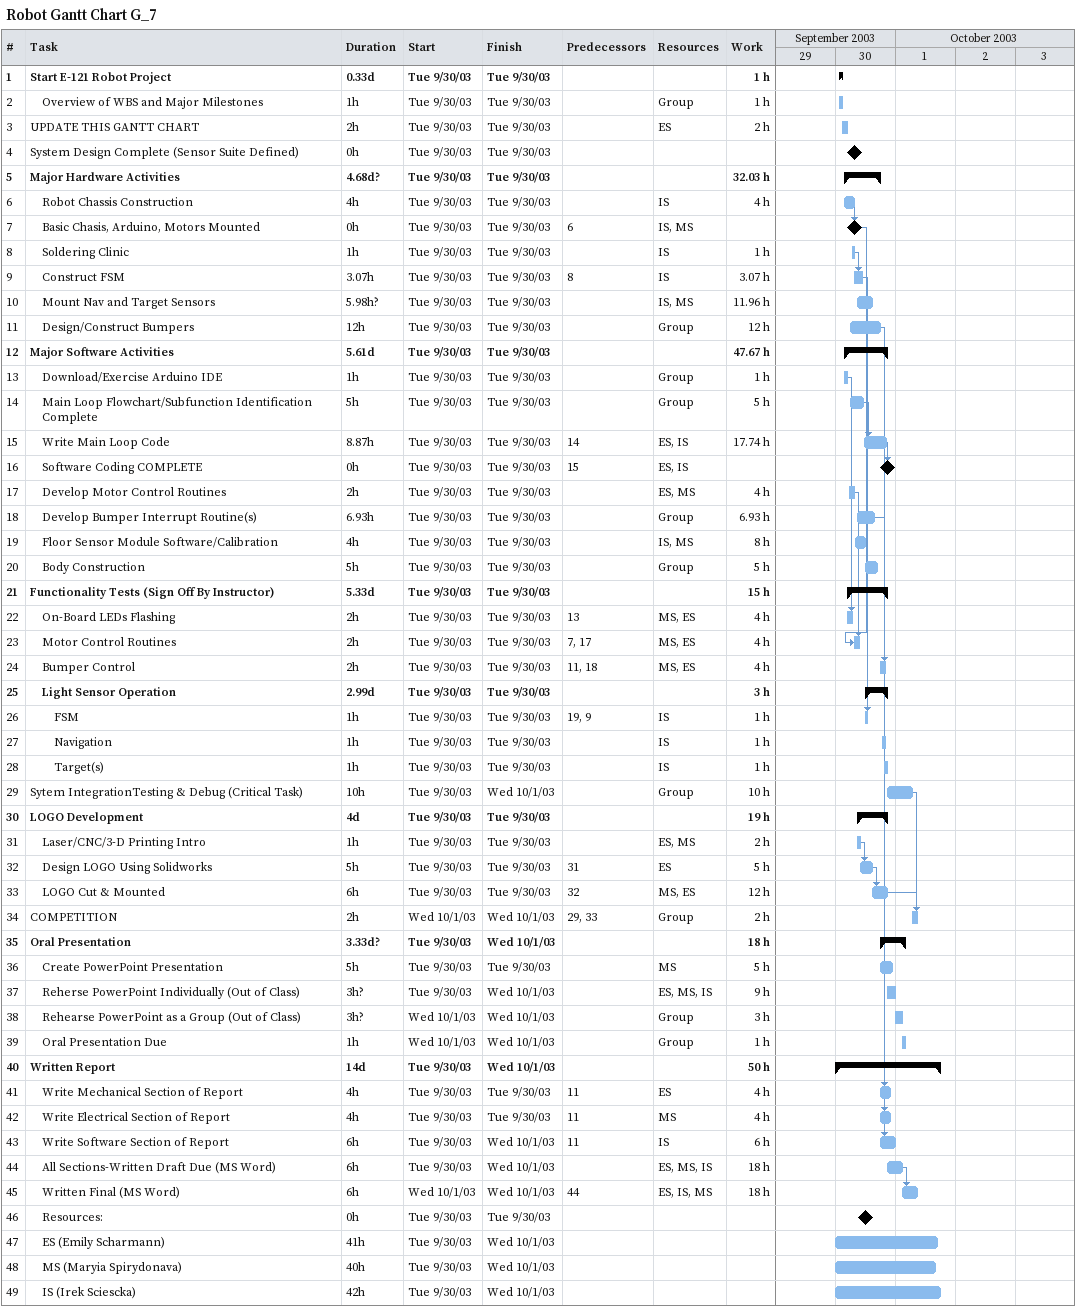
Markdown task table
Robot Gantt Chart G_7

| ID | Level | Task | Duration | Start | Finish | Predecessors | Resources | Work (h) |
|---|---|---|---|---|---|---|---|---|
| 1 | 1 | **Start E-121 Robot Project** | 0.33d | 2003-09-30 | 2003-09-30 |  |  | 1 |
| 2 | 2 | Overview of WBS and Major Milestones | 1h | 2003-09-30 | 2003-09-30 |  | Group | 1 |
| 3 | 1 | UPDATE THIS GANTT CHART | 2h | 2003-09-30 | 2003-09-30 |  | ES | 2 |
| 4 | 1 | System Design Complete (Sensor Suite Defined) | 0h | 2003-09-30 | 2003-09-30 |  |  |  |
| 5 | 1 | **Major Hardware Activities** | 4.68d? | 2003-09-30 | 2003-09-30 |  |  | 32.03 |
| 6 | 2 | Robot Chassis Construction | 4h | 2003-09-30 | 2003-09-30 |  | IS | 4 |
| 7 | 2 | Basic Chasis, Arduino, Motors Mounted | 0h | 2003-09-30 | 2003-09-30 | 6 | IS, MS |  |
| 8 | 2 | Soldering Clinic | 1h | 2003-09-30 | 2003-09-30 |  | IS | 1 |
| 9 | 2 | Construct FSM | 3.07h | 2003-09-30 | 2003-09-30 | 8 | IS | 3.07 |
| 10 | 2 | Mount Nav and Target Sensors | 5.98h? | 2003-09-30 | 2003-09-30 |  | IS, MS | 11.96 |
| 11 | 2 | Design/Construct Bumpers | 12h | 2003-09-30 | 2003-09-30 |  | Group | 12 |
| 12 | 1 | **Major Software Activities** | 5.61d | 2003-09-30 | 2003-09-30 |  |  | 47.67 |
| 13 | 2 | Download/Exercise Arduino IDE | 1h | 2003-09-30 | 2003-09-30 |  | Group | 1 |
| 14 | 2 | Main Loop Flowchart/Subfunction Identification Complete | 5h | 2003-09-30 | 2003-09-30 |  | Group | 5 |
| 15 | 2 | Write Main Loop Code | 8.87h | 2003-09-30 | 2003-09-30 | 14 | ES, IS | 17.74 |
| 16 | 2 | Software Coding COMPLETE | 0h | 2003-09-30 | 2003-09-30 | 15 | ES, IS |  |
| 17 | 2 | Develop Motor Control Routines | 2h | 2003-09-30 | 2003-09-30 |  | ES, MS | 4 |
| 18 | 2 | Develop Bumper Interrupt Routine(s) | 6.93h | 2003-09-30 | 2003-09-30 |  | Group | 6.93 |
| 19 | 2 | Floor Sensor Module Software/Calibration | 4h | 2003-09-30 | 2003-09-30 |  | IS, MS | 8 |
| 20 | 2 | Body Construction | 5h | 2003-09-30 | 2003-09-30 |  | Group | 5 |
| 21 | 1 | **Functionality Tests (Sign Off By Instructor)** | 5.33d | 2003-09-30 | 2003-09-30 |  |  | 15 |
| 22 | 2 | On-Board LEDs Flashing | 2h | 2003-09-30 | 2003-09-30 | 13 | MS, ES | 4 |
| 23 | 2 | Motor Control Routines | 2h | 2003-09-30 | 2003-09-30 | 7, 17 | MS, ES | 4 |
| 24 | 2 | Bumper Control | 2h | 2003-09-30 | 2003-09-30 | 11, 18 | MS, ES | 4 |
| 25 | 2 | **Light Sensor Operation** | 2.99d | 2003-09-30 | 2003-09-30 |  |  | 3 |
| 26 | 3 | FSM | 1h | 2003-09-30 | 2003-09-30 | 19, 9 | IS | 1 |
| 27 | 3 | Navigation | 1h | 2003-09-30 | 2003-09-30 |  | IS | 1 |
| 28 | 3 | Target(s) | 1h | 2003-09-30 | 2003-09-30 |  | IS | 1 |
| 29 | 1 | Sytem IntegrationTesting & Debug (Critical Task) | 10h | 2003-09-30 | 2003-10-01 |  | Group | 10 |
| 30 | 1 | **LOGO Development** | 4d | 2003-09-30 | 2003-09-30 |  |  | 19 |
| 31 | 2 | Laser/CNC/3-D Printing Intro | 1h | 2003-09-30 | 2003-09-30 |  | ES, MS | 2 |
| 32 | 2 | Design LOGO Using Solidworks | 5h | 2003-09-30 | 2003-09-30 | 31 | ES | 5 |
| 33 | 2 | LOGO Cut & Mounted | 6h | 2003-09-30 | 2003-09-30 | 32 | MS, ES | 12 |
| 34 | 1 | COMPETITION | 2h | 2003-10-01 | 2003-10-01 | 29, 33 | Group | 2 |
| 35 | 1 | **Oral Presentation** | 3.33d? | 2003-09-30 | 2003-10-01 |  |  | 18 |
| 36 | 2 | Create PowerPoint Presentation | 5h | 2003-09-30 | 2003-09-30 |  | MS | 5 |
| 37 | 2 | Reherse PowerPoint Individually (Out of Class) | 3h? | 2003-09-30 | 2003-10-01 |  | ES, MS, IS | 9 |
| 38 | 2 | Rehearse PowerPoint as a Group (Out of Class) | 3h? | 2003-10-01 | 2003-10-01 |  | Group | 3 |
| 39 | 2 | Oral Presentation Due | 1h | 2003-10-01 | 2003-10-01 |  | Group | 1 |
| 40 | 1 | **Written Report** | 14d | 2003-09-30 | 2003-10-01 |  |  | 50 |
| 41 | 2 | Write Mechanical Section of Report | 4h | 2003-09-30 | 2003-09-30 | 11 | ES | 4 |
| 42 | 2 | Write Electrical Section of Report | 4h | 2003-09-30 | 2003-09-30 | 11 | MS | 4 |
| 43 | 2 | Write Software Section of Report | 6h | 2003-09-30 | 2003-10-01 | 11 | IS | 6 |
| 44 | 2 | All Sections-Written Draft Due (MS Word) | 6h | 2003-09-30 | 2003-10-01 |  | ES, MS, IS | 18 |
| 45 | 2 | Written Final (MS Word) | 6h | 2003-10-01 | 2003-10-01 | 44 | ES, IS, MS | 18 |
| 46 | 2 | Resources: | 0h | 2003-09-30 | 2003-09-30 |  |  |  |
| 47 | 2 | ES (Emily Scharmann) | 41h | 2003-09-30 | 2003-10-01 |  |  |  |
| 48 | 2 | MS (Maryia Spirydonava) | 40h | 2003-09-30 | 2003-10-01 |  |  |  |
| 49 | 2 | IS (Irek Sciescka) | 42h | 2003-09-30 | 2003-10-01 |  |  |  |
